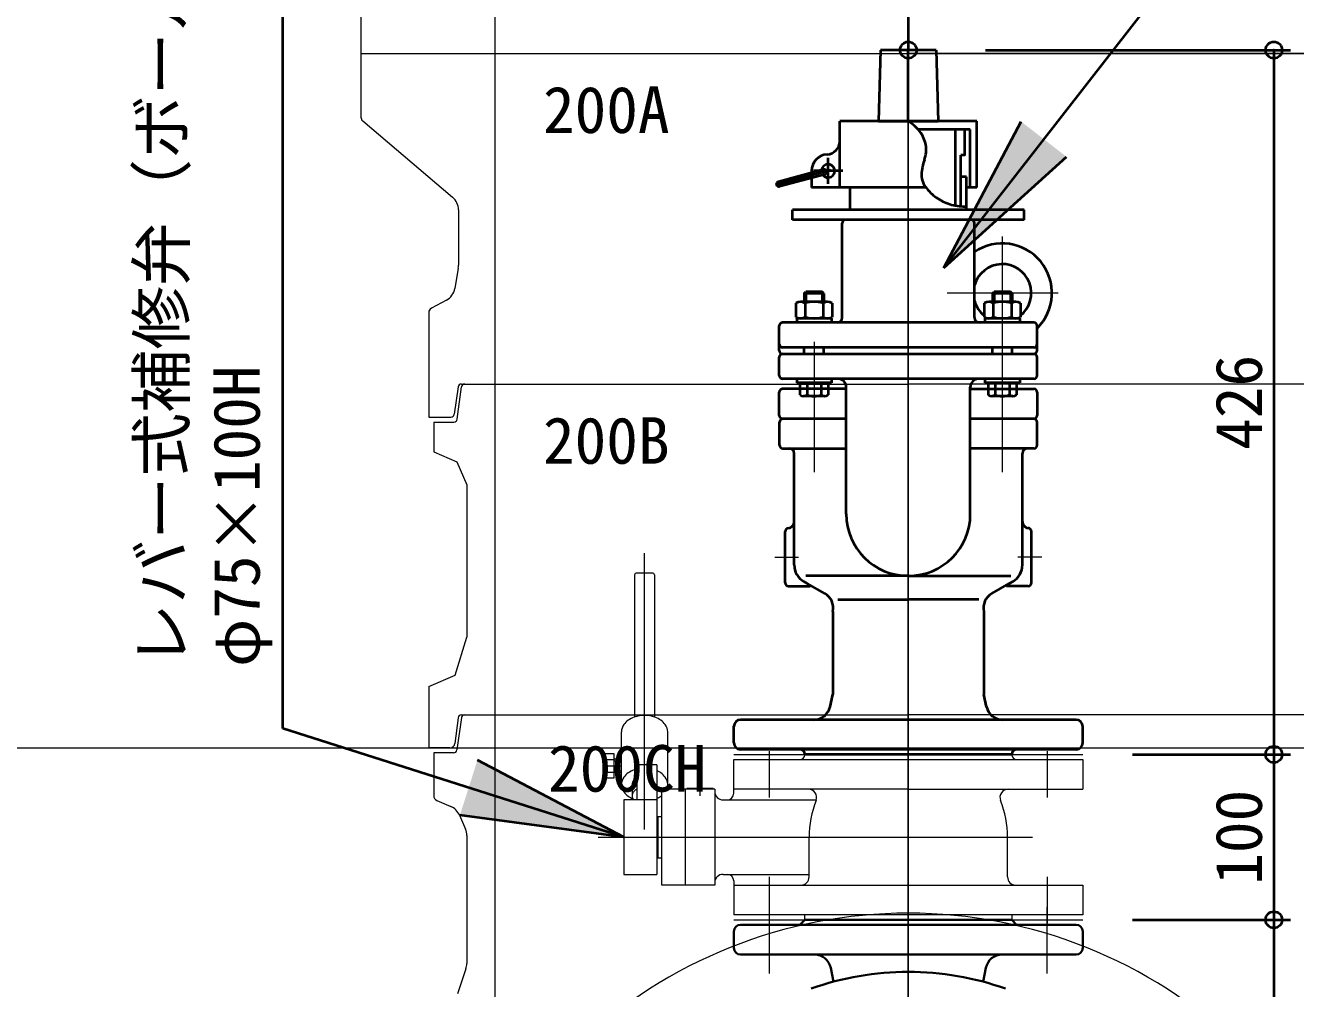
# Model space of a CAD drawing. Units: millimetres at full size, sheet at 1:20. Extents: x -5803 to 5817, y -3160 to 3160.
# Drawn here: x -1322 to -554, y 1864 to 2447 of the extents above; entities that cross this region are included whole.
import ezdxf
from ezdxf.enums import TextEntityAlignment as Align

# ---------------------------------------------------------------- set-up
doc = ezdxf.new("R2010")
doc.units = ezdxf.units.MM
doc.header["$LTSCALE"] = 20
doc.header["$PDMODE"] = 32
doc.header["$PDSIZE"] = 10
for name, color, linetype, lineweight in [('0-7_TEMP01', 3, 'Continuous', 18), ('0-8_T字管', 6, 'Continuous', 35), ('0-9_躯体', 7, 'Continuous', 9), ('0-A_細線', 7, 'Continuous', 9), ('0-B_消火栓', 2, 'Continuous', 40), ('0-E_寸法', 1, 'Continuous', 40), ('1-3_補修弁', 7, 'Continuous', 9)]:
    doc.layers.add(name, color=color, linetype=linetype, lineweight=lineweight)
doc.layers.add('0-F_注釈', color=1, linetype='Continuous')
doc.styles.add('ＭＳ ゴシック', font='')
doc.styles.get('ＭＳ ゴシック').set_extended_font_data('MS Gothic')

msp = doc.modelspace()

# ---------------------------------------------------------------- linework, layer by layer
at = {"layer": '0-7_TEMP01'}
for p, q in [((-788.07, 2586.35), (-788.07, 2429.98)), ((-788.07, 2484.49), (-788.07, 2214.49)), ((-1119.07, 2429.98), (-457.06, 2429.98)), ((-788.07, 2005.99), (-788.07, 2431.99)), ((-731.23, 2319.16), (-731.23, 2176.65)), ((-697.5, 2285.03), (-764.64, 2285.03)), ((-788.07, 2262.48), (-788.07, 1912.48)), ((-788.07, 2262.48), (-788.07, 1992.48)), ((-845.06, 2255.48), (-845.06, 2176.65)), ((-947.57, 1960.54), (-947.57, 2127.72)), ((-868.76, 2125.29), (-854.39, 2125.29)), ((-707.38, 2125.29), (-721.75, 2125.29)), ((-788.07, 2062.48), (-788.07, 1812.48)), ((-788.07, 1890.99), (-788.07, 2020.99)), ((-3348.06, 2009.99), (-215.38, 2009.99)), ((-893.57, 2005.99), (-682.57, 2005.99)), ((-872.07, 1979.98), (-872.07, 2007.98)), ((-704.07, 2007.98), (-704.07, 1979.98)), ((-972.93, 1999.12), (-961.57, 1999.12)), ((-788.07, 1972.49), (-788.07, 1872.49)), ((-975.57, 1955.99), (-713.07, 1955.99)), ((-872.07, 1903.99), (-872.07, 1931.98)), ((-788.07, 1406.65), (-788.07, 1928.25)), ((-704.07, 1931.98), (-704.07, 1903.99)), ((-872.06, 1873.52), (-872.06, 1913.57)), ((-704.07, 1873.52), (-704.07, 1913.57)), ((-893.57, 1905.99), (-682.57, 1905.99)), ((-788.07, 1898.49), (-788.07, 1365.75))]:
    msp.add_line(p, q, dxfattribs=at)
at = {"layer": '0-8_T字管'}
for p, q in [((-850.57, 1905.99), (-853.57, 1902.98)), ((-850.57, 1905.99), (-725.57, 1905.99)), ((-725.57, 1905.99), (-722.57, 1902.98)), ((-893.57, 1888.98), (-893.57, 1898.99)), ((-686.56, 1902.98), (-889.57, 1902.98)), ((-682.57, 1888.98), (-682.57, 1898.99)), ((-686.56, 1884.99), (-889.57, 1884.99)), ((-835, 1876.87), (-833.4, 1868.55)), ((-741.12, 1876.87), (-742.73, 1868.55))]:
    msp.add_line(p, q, dxfattribs=at)
for centre, radius, start, end in [((-889.57, 1898.99), 4, 90, 180), ((-686.56, 1898.99), 4, 0, 90), ((-889.57, 1888.98), 4, 180, 270), ((-844.83, 1874.98), 10, 10.886, 90), ((-731.3, 1874.98), 10, 90, 169.114), ((-686.56, 1888.98), 4, 270, 0), ((-788.07, 1698.49), 176, 70.493, 109.507)]:
    msp.add_arc(centre, radius, start, end, dxfattribs=at)
at = {"layer": '0-9_躯体'}
for p, q in [((-1119.07, 2479.98), (-1119.07, 2429.98)), ((-1038.07, 2479.98), (-1038.07, 2429.98)), ((-1119.07, 2429.98), (-788.07, 2429.98)), ((-1119.07, 2429.98), (-1119.07, 2391.39)), ((-1038.07, 2429.98), (-1038.07, 2229.98)), ((-497.06, 2429.98), (-788.07, 2429.98)), ((-1117.99, 2389.09), (-1063.66, 2342.98)), ((-1060.07, 2335.3), (-1060.07, 2301.81)), ((-1060.2, 2300.16), (-1062.26, 2287.85)), ((-1067.41, 2280.66), (-1076.48, 2275.83)), ((-1078.07, 2273.19), (-1078.07, 2229.98)), ((-1078.07, 2229.98), (-1078.07, 2209.99)), ((-1060.31, 2228.26), (-1062.63, 2211.7)), ((-1060.84, 2208.72), (-1058.3, 2228.24)), ((-1058.33, 2229.98), (-788.07, 2229.98)), ((-1038.07, 2229.98), (-1038.07, 2029.98)), ((-517.8, 2229.98), (-788.07, 2229.98)), ((-1078.07, 2209.99), (-1064.62, 2209.99)), ((-1075.07, 2206.99), (-1062.83, 2206.99)), ((-1075.07, 2206.99), (-1075.07, 2188.98)), ((-1075.07, 2188.98), (-1061.07, 2182.98)), ((-1061.07, 2182.98), (-1055.06, 2168.99)), ((-1055.06, 2168.99), (-1055.06, 2076.99)), ((-1062.06, 2053.99), (-1055.06, 2076.99)), ((-1078.07, 2046.99), (-1062.06, 2053.99)), ((-1078.07, 2046.99), (-1078.07, 2009.99)), ((-1060.29, 2028.23), (-1062.24, 2012.61)), ((-1058.31, 2028.26), (-1061.06, 2008.71)), ((-1058.3, 2029.98), (-788.07, 2029.98)), ((-1038.07, 2029.98), (-1038.07, 1829.98)), ((-517.83, 2029.98), (-788.07, 2029.98)), ((-1065.22, 2009.99), (-1078.07, 2009.99)), ((-1075.07, 2006.98), (-1075.07, 1980.96)), ((-1063.04, 2006.98), (-1075.07, 2006.98)), ((-1063.04, 2006.98), (-1075.07, 2006.98)), ((-1073.24, 1978.21), (-1064.74, 1974.56)), ((-1059.49, 1969.3), (-1055.87, 1960.87)), ((-1055.06, 1956.93), (-1055.06, 1879.61)), ((-1055.58, 1876.44), (-1060.66, 1861.2))]:
    msp.add_line(p, q, dxfattribs=at)
for centre, radius, start, end in [((-1116.07, 2391.39), 3, 180, 230.195), ((-1070.06, 2335.3), 10, 0, 50.194), ((-1070.06, 2301.81), 10, 350.538, 0), ((-1072.12, 2289.49), 10, 298.072, 350.538), ((-1075.07, 2273.19), 3, 118.073, 180), ((-1058.33, 2227.98), 2, 90, 172.001), ((-1056.31, 2227.98), 2, 90, 172.569), ((-1064.62, 2211.99), 2, 270, 352.001), ((-1062.83, 2208.98), 2, 270, 352.569), ((-1058.3, 2027.98), 2, 90, 172.876), ((-1056.32, 2027.98), 2, 90, 172.001), ((-1065.22, 2012.99), 3, 270, 352.874), ((-1063.04, 2008.98), 2, 270, 352.001), ((-1072.06, 1980.96), 3, 180, 246.801), ((-1068.68, 1965.36), 10, 23.199, 66.802), ((-1065.07, 1956.93), 10, 0, 23.199), ((-788.07, 1619.99), 290, 90, 133.603), ((-788.07, 1619.99), 290, 46.397, 90), ((-1065.07, 1879.61), 10, 341.565, 0)]:
    msp.add_arc(centre, radius, start, end, dxfattribs=at)
at = {"layer": '0-A_細線'}
msp.add_line((-851.07, 1905.99), (-725.07, 1905.99), dxfattribs=at)
at = {"layer": '0-B_消火栓'}
for p, q in [((-804.81, 2431.99), (-806.15, 2388.89)), ((-771.32, 2431.99), (-804.81, 2431.99)), ((-788.07, 2388.98), (-788.07, 2431.99)), ((-771.32, 2431.99), (-769.99, 2388.89)), ((-771.32, 2431.99), (-769.99, 2388.89)), ((-746.56, 2388.89), (-829.57, 2388.89)), ((-829.57, 2348.89), (-829.57, 2388.89)), ((-806.14, 2388.98), (-770, 2388.98)), ((-746.56, 2348.89), (-746.56, 2388.89)), ((-750.57, 2383.89), (-782.11, 2383.89)), ((-759.57, 2337.92), (-759.57, 2383.89)), ((-754.01, 2383.89), (-753.82, 2383.7)), ((-753.82, 2368.59), (-753.82, 2383.7)), ((-750.57, 2348.89), (-750.57, 2383.89)), ((-836.57, 2351.03), (-836.57, 2366.75)), ((-756.32, 2337.5), (-756.32, 2368.39)), ((-834.94, 2359.33), (-868.44, 2350.36)), ((-839.37, 2359.7), (-866.64, 2352.39)), ((-846.56, 2358.89), (-846.56, 2357.77)), ((-827.74, 2358.89), (-845.35, 2358.89)), ((-838.6, 2356.8), (-865.87, 2349.49)), ((-846.56, 2354.66), (-846.56, 2348.89)), ((-752.81, 2355.39), (-756.32, 2355.39)), ((-752.81, 2335.39), (-752.81, 2355.39)), ((-777.42, 2348.89), (-846.56, 2348.89)), ((-823.32, 2335.39), (-823.32, 2348.89)), ((-746.56, 2348.89), (-752.81, 2348.89)), ((-752.81, 2335.39), (-752.81, 2348.89)), ((-718.07, 2335.39), (-858.07, 2335.39)), ((-858.07, 2329.39), (-858.07, 2335.39)), ((-718.07, 2329.39), (-718.07, 2335.39)), ((-718.07, 2329.39), (-858.07, 2329.39)), ((-828.07, 2270.2), (-828.07, 2327.39)), ((-748.07, 2270.2), (-748.07, 2327.4)), ((-851.06, 2284.7), (-851.06, 2279.7)), ((-850.07, 2285.7), (-850.07, 2279.7)), ((-840.07, 2285.7), (-850.07, 2285.7)), ((-840.07, 2285.7), (-840.07, 2279.7)), ((-839.07, 2284.7), (-840.07, 2285.7)), ((-839.07, 2284.7), (-839.07, 2279.7)), ((-737.22, 2284.7), (-737.22, 2279.7)), ((-736.23, 2285.7), (-736.23, 2279.7)), ((-726.23, 2285.7), (-736.23, 2285.7)), ((-726.23, 2285.7), (-726.23, 2279.7)), ((-725.23, 2284.7), (-726.23, 2285.7)), ((-725.23, 2284.7), (-725.23, 2279.7)), ((-856.01, 2278.9), (-856.01, 2270.5)), ((-836.86, 2279.7), (-853.28, 2279.7)), ((-850.54, 2278.9), (-850.54, 2270.5)), ((-839.59, 2278.9), (-839.59, 2270.5)), ((-834.12, 2278.9), (-834.12, 2270.5)), ((-742.17, 2278.9), (-742.17, 2270.5)), ((-723.02, 2279.7), (-739.44, 2279.7)), ((-736.7, 2278.9), (-736.7, 2270.5)), ((-725.75, 2278.9), (-725.75, 2270.5)), ((-720.28, 2278.9), (-720.28, 2270.5)), ((-712.22, 2267.2), (-864.07, 2267.2)), ((-834.56, 2269.7), (-855.57, 2269.7)), ((-855.57, 2269.7), (-855.57, 2267.2)), ((-834.56, 2269.7), (-834.56, 2267.2)), ((-720.73, 2269.7), (-741.73, 2269.7)), ((-741.73, 2269.7), (-741.73, 2267.2)), ((-720.73, 2269.7), (-720.73, 2267.2)), ((-866.07, 2250.2), (-866.07, 2265.2)), ((-710.22, 2250.2), (-710.22, 2265.2)), ((-712.22, 2252.2), (-864.07, 2252.2)), ((-851.06, 2248.2), (-851.06, 2252.2)), ((-839.07, 2248.2), (-839.07, 2252.2)), ((-737.22, 2248.2), (-737.22, 2252.2)), ((-725.23, 2248.2), (-725.23, 2252.2)), ((-866.07, 2235.2), (-866.07, 2246.2)), ((-864.07, 2248.2), (-712.22, 2248.2)), ((-710.22, 2235.2), (-710.22, 2246.2)), ((-712.22, 2233.2), (-864.07, 2233.2)), ((-855.57, 2233.2), (-855.57, 2230.7)), ((-834.56, 2230.7), (-855.57, 2230.7)), ((-853.57, 2230.7), (-853.57, 2223.5)), ((-849.32, 2230.7), (-849.32, 2223.5)), ((-840.81, 2230.7), (-840.81, 2223.5)), ((-836.57, 2230.7), (-836.57, 2223.5)), ((-834.56, 2233.2), (-834.56, 2230.7)), ((-825.57, 2151.3), (-825.57, 2228.2)), ((-750.57, 2151.47), (-750.57, 2228.2)), ((-741.73, 2233.2), (-741.73, 2230.7)), ((-720.73, 2230.7), (-741.73, 2230.7)), ((-739.72, 2230.7), (-739.72, 2223.5)), ((-735.48, 2230.7), (-735.48, 2223.5)), ((-726.98, 2230.7), (-726.98, 2223.5)), ((-722.72, 2230.7), (-722.72, 2223.5)), ((-720.73, 2233.2), (-720.73, 2230.7)), ((-866.07, 2211.03), (-866.07, 2225.03)), ((-825.57, 2227.03), (-864.07, 2227.03)), ((-838.69, 2222.7), (-851.44, 2222.7)), ((-750.57, 2227.03), (-712.22, 2227.03)), ((-724.85, 2222.7), (-737.6, 2222.7)), ((-710.22, 2225.03), (-710.22, 2211.03)), ((-865.91, 2193.03), (-865.91, 2207.03)), ((-825.57, 2209.03), (-864.07, 2209.03)), ((-712.22, 2209.03), (-750.57, 2209.03)), ((-710.22, 2193.03), (-710.22, 2207.03)), ((-863.91, 2191.03), (-825.57, 2191.03)), ((-712.22, 2191.03), (-750.57, 2191.03)), ((-857.07, 2120.61), (-857.07, 2188.03)), ((-719.06, 2120.61), (-719.06, 2188.03)), ((-862.57, 2109.79), (-862.57, 2140.79)), ((-715.07, 2142.79), (-715.57, 2142.79)), ((-713.56, 2109.79), (-713.56, 2140.79)), ((-788.07, 2113.97), (-850, 2113.97)), ((-788.07, 2113.97), (-726.13, 2113.97)), ((-860.57, 2107.79), (-847.43, 2107.79)), ((-849.13, 2109.39), (-851.34, 2110.66)), ((-838.52, 2103.27), (-849.13, 2109.39)), ((-737.61, 2103.27), (-727.01, 2109.39)), ((-715.57, 2107.79), (-728.7, 2107.79)), ((-727.01, 2109.39), (-724.8, 2110.66)), ((-830.77, 2099.61), (-788.07, 2099.61)), ((-745.36, 2099.61), (-788.07, 2099.61)), ((-833.75, 2092.47), (-833.75, 2042.17)), ((-742.38, 2092.47), (-742.38, 2042.17)), ((-835.35, 2034.85), (-833.75, 2042.17)), ((-740.78, 2034.85), (-742.38, 2042.17)), ((-893.57, 2012.99), (-893.57, 2023.2)), ((-686.56, 2026.99), (-889.58, 2026.99)), ((-682.57, 2012.99), (-682.57, 2022.98)), ((-686.56, 2008.98), (-889.57, 2008.98)), ((-725.57, 2005.99), (-850.57, 2005.99))]:
    msp.add_line(p, q, dxfattribs=at)
for points in [[(-753.82, 2368.59), (-754.01, 2368.39), (-756.32, 2368.39)], [(-839.07, 2284.7), (-851.06, 2284.7), (-850.07, 2285.7)], [(-725.23, 2284.7), (-737.22, 2284.7), (-736.23, 2285.7)]]:
    msp.add_lwpolyline(points, dxfattribs=at)
for centre, radius, start, end in [((-800.28, 2368.3), 23.95, 37.40601, 59.32743), ((-796.83, 2370.56), 19.82, 11.82989, 38.28192), ((-837.57, 2376.87), 8, 273.185, 0), ((-796.4, 2372.01), 19.16, 340.48938, 7.85098), ((-836.57, 2358.89), 10, 93.185, 180), ((-836.57, 2358.89), 4, 217.024, 172.976), ((-838.98, 2358.25), 1.5, 285, 105), ((-746.54, 2354.35), 33.73, 160.48927, 176.02855), ((-866.25, 2350.94), 1.5, 105, 285), ((-766.13, 2357.27), 14.07, 182.40835, 219.6681), ((-755.72, 2365.12), 27.11, 218.39583, 237.7464), ((-753.91, 2367.26), 29.89, 237.00634, 254.54624), ((-753.82, 2368.53), 31.14, 254.99564, 271.83385), ((-826.06, 2327.39), 2, 90, 180), ((-750.07, 2327.39), 2, 0, 90), ((-731.23, 2285.03), 30, 314.427, 124.152), ((-731.23, 2285.03), 17.5, 308.734, 164.233), ((-853.28, 2274.62), 5.08, 57.419, 122.581), ((-845.06, 2260.57), 19.14, 73.374, 106.626), ((-836.86, 2274.62), 5.08, 57.419, 122.581), ((-731.23, 2285.03), 17.5, 195.767, 231.265), ((-739.44, 2274.62), 5.08, 57.419, 122.581), ((-731.23, 2260.57), 19.14, 73.374, 106.626), ((-723.02, 2274.62), 5.08, 57.419, 122.581), ((-864.07, 2265.2), 2, 90, 180), ((-853.28, 2274.78), 5.08, 237.419, 302.581), ((-845.06, 2288.84), 19.14, 253.374, 286.626), ((-836.86, 2274.78), 5.08, 237.419, 302.581), ((-831.07, 2270.2), 3, 270, 0), ((-745.07, 2270.2), 3, 180, 270), ((-739.44, 2274.78), 5.08, 237.419, 302.581), ((-731.23, 2288.84), 19.14, 253.374, 286.626), ((-723.02, 2274.78), 5.08, 237.419, 302.581), ((-712.22, 2265.2), 2, 0, 90), ((-864.07, 2254.2), 2, 180, 270), ((-712.22, 2254.2), 2, 270, 0), ((-864.07, 2250.2), 2, 180, 270), ((-864.07, 2246.2), 2, 90, 180), ((-712.22, 2250.2), 2, 270, 0), ((-712.22, 2246.2), 2, 0, 90), ((-864.07, 2235.2), 2, 180, 270), ((-712.22, 2235.2), 2, 270, 0), ((-830.57, 2228.2), 5, 0, 90), ((-745.57, 2228.2), 5, 90, 180), ((-864.07, 2225.03), 2, 90, 180), ((-851.44, 2225.93), 3.22, 228.74, 311.26), ((-845.06, 2234.39), 11.69, 248.679, 291.321), ((-838.69, 2225.93), 3.22, 228.74, 311.26), ((-737.6, 2225.93), 3.22, 228.74, 311.26), ((-731.23, 2234.39), 11.69, 248.679, 291.321), ((-724.85, 2225.93), 3.22, 228.74, 311.26), ((-712.22, 2225.03), 2, 0, 90), ((-864.07, 2211.03), 2, 180, 270), ((-863.91, 2207.03), 2, 90, 180), ((-712.22, 2211.03), 2, 270, 0), ((-712.22, 2207.03), 2, 0, 90), ((-863.91, 2193.03), 2, 180, 270), ((-860.07, 2188.03), 3, 0, 90), ((-716.07, 2188.03), 3, 90, 180), ((-712.22, 2193.03), 2, 270, 0), ((-788.07, 2151.47), 37.5, 180, 0), ((-861.06, 2146.79), 4, 270, 0), ((-715.07, 2146.79), 4, 180, 270), ((-860.57, 2140.79), 2, 90, 180), ((-715.57, 2140.79), 2, 0, 90), ((-845.57, 2120.61), 11.5, 180, 240), ((-730.57, 2120.61), 11.5, 300, 0), ((-860.57, 2109.79), 2, 180, 270), ((-715.57, 2109.79), 2, 270, 0), ((-843.52, 2094.61), 10, 347.697, 60), ((-732.61, 2094.61), 10, 120, 192.303), ((-845.12, 2036.98), 10, 270, 347.697), ((-731.01, 2036.98), 10, 192.303, 270), ((-889.57, 2022.98), 4, 90, 180), ((-686.56, 2022.98), 4, 0, 90), ((-889.57, 2012.99), 4, 180, 270), ((-686.56, 2012.99), 4, 270, 0), ((-853.57, 2005.99), 3, 0, 90), ((-722.57, 2005.99), 3, 90, 180)]:
    msp.add_arc(centre, radius, start, end, dxfattribs=at)
at = {"layer": '0-E_寸法'}
for p, q in [((-766.5, 2300.28), (-468.06, 2684.24)), ((-788.07, 2522.98), (-788.07, 2431.99)), ((-1166.33, 2021.76), (-1166.33, 2501.71)), ((-741.32, 2431.99), (-557.04, 2431.99)), ((-567.03, 2431.99), (-567.03, 2005.99)), ((-766.5, 2300.28), (-719.78, 2388.69)), ((-766.5, 2300.28), (-692.36, 2367.38)), ((-960.07, 1955.99), (-1166.33, 2021.76)), ((-652.57, 2005.99), (-557.04, 2005.99)), ((-652.57, 2005.99), (-557.04, 2005.99)), ((-567.03, 2005.99), (-567.03, 1905.99)), ((-960.07, 1955.99), (-1048.62, 2002.45)), ((-960.07, 1955.99), (-1059.17, 1969.37)), ((-652.57, 1905.99), (-557.04, 1905.99)), ((-652.57, 1905.99), (-557.04, 1905.99)), ((-567.03, 1905.99), (-567.03, 1679.98))]:
    msp.add_line(p, q, dxfattribs=at)
for p in [(-788.07, 2431.99), (-567.03, 2431.99), (-567.03, 2005.99), (-567.03, 1905.99)]:
    msp.add_point(p, dxfattribs=at)
for points in [[(-719.78, 2388.69), (-692.36, 2367.38), (-766.5, 2300.28)], [(-1059.17, 1969.37), (-1048.62, 2002.45), (-960.07, 1955.99)]]:
    msp.add_solid(points, dxfattribs=at)
at = {"layer": '1-3_補修弁'}
for p, q in [((-953.57, 2114.64), (-953.57, 2028.57)), ((-942.57, 2115.64), (-952.57, 2115.64)), ((-941.57, 2114.64), (-941.57, 2028.57)), ((-961.57, 1987.81), (-961.57, 2019.62)), ((-933.57, 1987.81), (-933.57, 2019.62)), ((-971.57, 2004.74), (-971.57, 1993.5)), ((-970.97, 2006.62), (-966.07, 2006.62)), ((-966.07, 2006.62), (-966.07, 1991.61)), ((-850.57, 2005.99), (-725.57, 2005.99)), ((-970.99, 2002.87), (-966.07, 2002.87)), ((-961.57, 2003.12), (-966.07, 2003.12)), ((-966.07, 2002.12), (-961.57, 2002.12)), ((-952.07, 1978.49), (-952.07, 1999.64)), ((-940.07, 1999.64), (-952.07, 1999.64)), ((-940.07, 1999.64), (-940.07, 1933.49)), ((-893.57, 2002.98), (-682.57, 2002.98)), ((-893.57, 1982.49), (-893.57, 2002.98)), ((-682.57, 2002.98), (-682.57, 1984.99)), ((-970.99, 1995.36), (-966.07, 1995.36)), ((-966.07, 1991.61), (-970.97, 1991.61)), ((-966.07, 1996.12), (-961.57, 1996.12)), ((-966.07, 1995.11), (-961.57, 1995.11)), ((-914.07, 1990.48), (-914.07, 1980.99)), ((-955.07, 1987.81), (-955.07, 1980.88)), ((-905.07, 1984.99), (-937.07, 1984.99)), ((-937.07, 1955.99), (-937.07, 1984.99)), ((-923.07, 1984.99), (-923.07, 1926.99)), ((-922.07, 1985.48), (-922.07, 1984.99)), ((-906.07, 1985.48), (-922.07, 1985.48)), ((-906.07, 1984.99), (-906.07, 1985.48)), ((-905.07, 1984.99), (-905.07, 1955.99)), ((-788.07, 1984.99), (-893.57, 1984.99)), ((-788.07, 1984.99), (-682.57, 1984.99)), ((-940.07, 1978.49), (-960.07, 1978.49)), ((-960.07, 1978.49), (-960.07, 1933.49)), ((-900.07, 1978.49), (-843.7, 1978.49)), ((-940.07, 1967.98), (-939.57, 1968.49)), ((-939.57, 1968.49), (-939.57, 1943.49)), ((-939.57, 1968.49), (-937.07, 1968.49)), ((-937.07, 1926.99), (-937.07, 1955.99)), ((-905.07, 1955.99), (-905.07, 1926.99)), ((-848.07, 1931.98), (-848.07, 1955.99)), ((-728.07, 1931.98), (-728.07, 1955.99)), ((-939.57, 1943.49), (-940.07, 1943.99)), ((-939.57, 1943.49), (-937.07, 1943.49)), ((-960.07, 1933.49), (-940.07, 1933.49)), ((-900.07, 1933.49), (-848.07, 1933.49)), ((-893.57, 1929.48), (-893.57, 1908.98)), ((-905.07, 1926.99), (-937.07, 1926.99)), ((-893.57, 1926.99), (-682.57, 1926.99)), ((-682.57, 1926.99), (-682.57, 1908.98)), ((-682.57, 1908.98), (-893.57, 1908.98)), ((-850.57, 1905.99), (-850.57, 1908.98)), ((-725.57, 1905.99), (-850.57, 1905.99)), ((-725.57, 1905.99), (-850.57, 1905.99)), ((-725.57, 1908.98), (-725.57, 1905.99))]:
    msp.add_line(p, q, dxfattribs=at)
for centre, radius, start, end in [((-952.57, 2114.64), 1, 90, 180), ((-942.57, 2114.64), 1, 0, 90), ((-948.94, 2014.38), 14.93, 109.14368, 124.86797), ((-947.63, 2010.62), 18.91, 89.81124, 109.14224), ((-947.5, 2010.62), 18.91, 70.85776, 90.18876), ((-946.2, 2014.38), 14.93, 55.13203, 70.85632), ((-953.92, 2019.53), 7.64, 143.77014, 179.30664), ((-951.26, 2017.67), 10.9, 124.748, 144.15636), ((-943.88, 2017.67), 10.9, 35.84364, 55.252), ((-941.21, 2019.53), 7.64, 0.69336, 36.22986), ((-968.28, 2004.74), 3.29, 144.992, 214.565), ((-853.57, 2005.99), 3, 270, 0), ((-722.57, 2005.99), 3, 180, 270), ((-959.15, 1999.12), 12.42, 162.412, 197.588), ((-950.15, 1987.43), 9.94, 101.14177, 111.74812), ((-968.28, 1993.5), 3.29, 145.435, 215.008), ((-953.92, 1987.71), 7.64, 143.77014, 179.30664), ((-951.26, 1985.85), 10.9, 124.748, 144.15636), ((-948.94, 1982.55), 14.93, 109.14368, 124.86797), ((-950.97, 1987.75), 4.09, 143.77013, 179.30664), ((-949.54, 1986.76), 5.84, 124.74801, 144.15638), ((-949.63, 1987.17), 5.45, 116.55794, 126.4811), ((-943.79, 1986.8), 10.08, 52.60968, 68.33397), ((-943.88, 1985.85), 10.9, 35.84364, 55.252), ((-941.21, 1987.71), 7.64, 0.69336, 36.22986), ((-953.92, 1987.89), 7.64, 180.69336, 216.22986), ((-951.26, 1989.75), 10.9, 215.84364, 235.252), ((-950.97, 1980.83), 4.09, 143.77013, 179.30664), ((-949.54, 1979.84), 5.84, 124.74801, 144.15638), ((-949.63, 1980.25), 5.45, 116.55794, 126.4811), ((-940.83, 1987.83), 7.25, 336.93242, 359.82312), ((-900.07, 1983.49), 5, 180, 270), ((-897.57, 1982.49), 4, 270, 0), ((-848.47, 1979.98), 5, 338.332, 90), ((-727.67, 1979.98), 5, 90, 201.668), ((-950.63, 1989.98), 11.45, 233.33205, 249.05633), ((-950.97, 1980.93), 4.09, 180.69335, 216.22986), ((-954.19, 1978.55), 0.095, 205.7506, 225.15897), ((-945.88, 1992.49), 14.29, 293.98821, 305.06814), ((-938.69, 1982.79), 2.23, 297.27062, 316.67898), ((-788.07, 1955.99), 60, 158.332, 180), ((-788.07, 1955.99), 60, 0, 21.668), ((-900.07, 1928.49), 5, 90, 180), ((-897.57, 1929.48), 4, 0, 90), ((-853.07, 1931.98), 5, 270, 0), ((-723.07, 1931.98), 5, 180, 270)]:
    msp.add_arc(centre, radius, start, end, dxfattribs=at)

# ---------------------------------------------------------------- texts
at = {"layer": '0-E_寸法', "style": 'ＭＳ ゴシック'}
for s, p in [('レバー式補修弁（ボール）', (-1217.18, 2058.94)), ('426', (-565.82, 2190.19)), ('φ75×100H', (-1171.79, 2058.94)), ('100', (-565.82, 1927.18))]:
    msp.add_text(s, height=28.15, rotation=90, dxfattribs=at).set_placement(p, align=Align.BOTTOM_LEFT)
at = {"layer": '0-F_注釈', "style": 'ＭＳ ゴシック'}
for s, p in [('200A', (-1009.01, 2373.36)), ('200B', (-1009.01, 2173.36)), ('200CH', (-1005.94, 1975.05))]:
    msp.add_text(s, height=28.15, dxfattribs=at).set_placement(p, align=Align.BOTTOM_LEFT)

doc.saveas('drawing.dxf')
